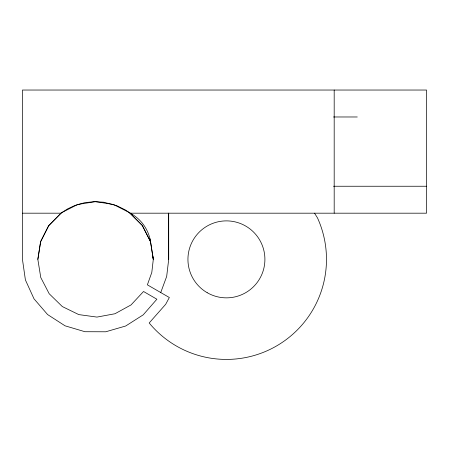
<?xml version="1.0" encoding="UTF-8"?>
<svg xmlns="http://www.w3.org/2000/svg" width="449" height="449" viewBox="0 0 449 449"><rect width="100%" height="100%" fill="white"/><g stroke="black" fill="none" stroke-linecap="round" stroke-linejoin="round"><path stroke-width="0.67" d="M168.695 213.185L168.695 259.37L166.68 276.432L160.736 292.546M150.567 241.809L142.277 225.437L130.025 213.185L426.55 213.185L426.55 90.036L22.45 90.036L22.45 259.37L25.402 279.929L34.012 298.832L47.594 314.553L65.049 325.817L84.962 331.721L105.734 331.783L125.686 326.002L143.209 314.85L156.886 299.214L143.534 291.502L131.041 304.922L114.972 313.744L96.945 317.084L78.783 314.603L62.31 306.555L49.194 293.747L40.752 277.471L37.845 259.37L40.578 241.809L48.526 225.914L60.935 213.185L67.625 208.858L74.871 205.479L84.709 202.673L94.178 201.657L103.708 202.218L116.678 205.636L125.366 209.924L130.21 213.185A39.265 39.265 0 0 1 150.567 241.809L153.3 259.37L151.801 272.442L147.379 284.84L169.34 297.513L165.687 304.293L149.18 322.977A100.065 100.065 0 0 0 317.499 217.922L314.541 213.185M37.845 259.37L40.668 241.528L48.868 225.437L61.642 212.669L77.733 204.469L95.575 201.64L112.727 204.357M333.484 116.976L357.275 116.976M333.484 186.245L426.55 186.245M22.45 213.185L60.935 213.185M113.412 204.469L129.503 212.669L142.277 225.437L150.477 241.528L153.3 259.37L152.475 254.1M130.025 213.185L132.831 214.712M149.983 238.834L150.477 241.528M168.667 213.185L168.695 259.37M334.185 90.036L334.185 213.185M207.18 292.697A38.485 38.485 0 0 0 264.91 259.37A38.485 38.485 0 0 0 207.18 226.038A38.485 38.485 0 0 0 207.18 292.697"/></g></svg>
